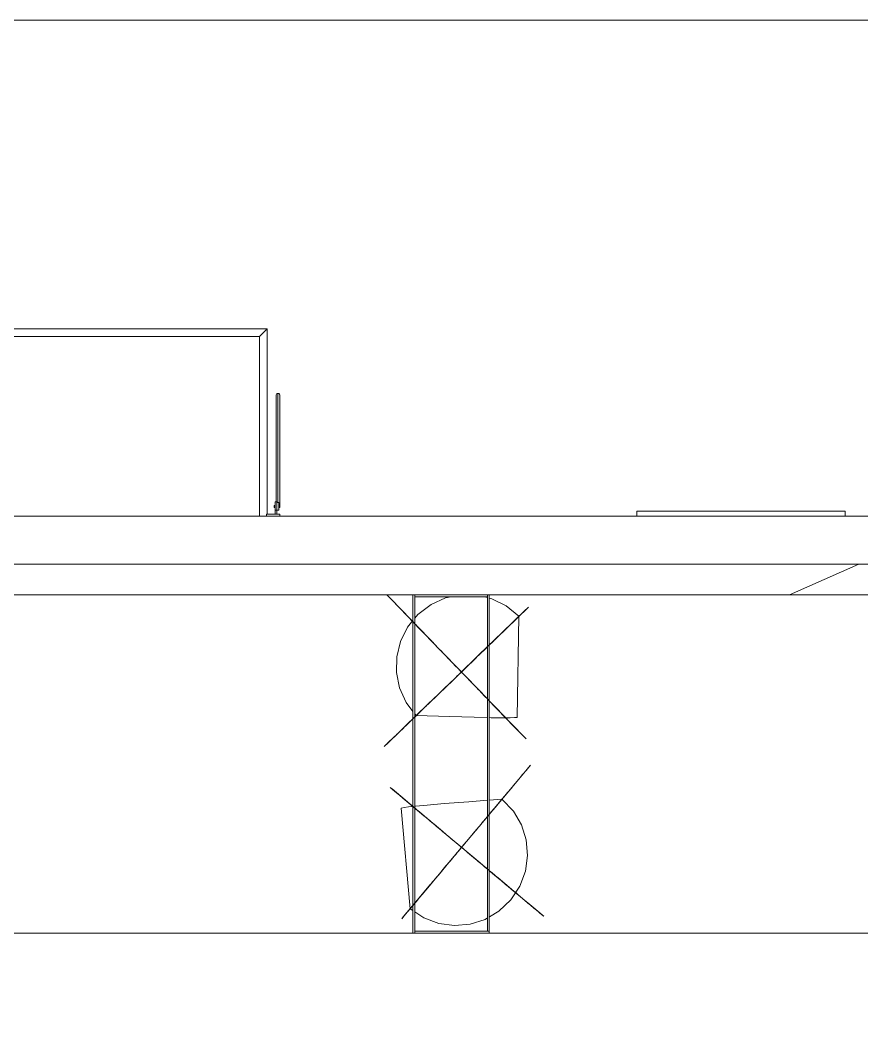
# Model space of a CAD drawing. Header units: inches. Extents: x -578 to 1873, y 397 to 1812.
# Drawn here: x 541.9 to 762.2, y 1546.6 to 1812.5 of the extents above; entities that cross this region are included whole.
import ezdxf

# ---------------------------------------------------------------- set-up
doc = ezdxf.new("R2010")
doc.units = ezdxf.units.IN
doc.header["$MEASUREMENT"] = 0
doc.linetypes.add('IMPORT-Dash 1_16_', pattern=[0.125, 0.0625, -0.0625])
for name, color, linetype, lineweight in [('A-FLOR', 192, 'Continuous', 13), ('A-FLOR-HRAL', 11, 'Continuous', 9), ('A-GENM', 13, 'Continuous', 9), ('A-ROOF', 132, 'Continuous', 13), ('A-WALL', 113, 'Continuous', 13), ('G-ANNO-SYMB', 111, 'IMPORT-Dash 1_16_', 20), ('L-PLNT', 71, 'Continuous', 9), ('Q-SPCQ', 91, 'Continuous', 9)]:
    doc.layers.add(name, color=color, linetype=linetype, lineweight=lineweight)

# ---------------------------------------------------------------- blocks, each defined once
blk = doc.blocks.new('3D Cad File Example_dwg_RPC Shrub - Hydrangea 3_-9_-1394593-_3D_-V44-Level 1')
at = {"layer": 'L-PLNT'}
for p, q in [((2.26, 22.79), (2.26, 24.36)), ((2.26, 24.36), (2.26, 23.77)), ((2.26, 23.77), (2.26, 20.78)), ((2.26, 22.79), (2.26, 20)), ((2.26, 22.17), (2.26, 22.37)), ((2.26, 22.37), (2.26, 21.78)), ((2.26, 21.9), (2.26, 22.17)), ((2.26, 21.9), (2.26, 21.74)), ((2.26, 21.77), (2.26, 21.8)), ((2.26, 21.8), (2.26, 21.62)), ((2.26, 21.78), (2.26, 20.43)), ((2.26, 21.6), (2.26, 21.77)), ((2.26, 21.74), (2.26, 21.39)), ((2.26, 21.62), (2.26, 21.08)), ((2.26, 20.65), (2.26, 21.6)), ((2.26, 21.39), (2.26, 21.17)), ((0, 18.71), (-18.71, 0)), ((0.58, 18.23), (0, 18.71)), ((2.26, 21.17), (2.26, 21.02)), ((2.26, 21.08), (2.26, 18.94)), ((2.26, 21.02), (2.26, 20.75)), ((2.26, 20.78), (2.26, 20.13)), ((2.26, 20.75), (2.26, 20.38)), ((2.26, 20.22), (2.26, 20.65)), ((2.26, 20.38), (2.26, 20.43)), ((2.26, 20.43), (2.26, 19.3)), ((2.26, 20.43), (2.26, 20.26)), ((2.26, 20.02), (2.26, 20.38)), ((2.26, 20.38), (2.26, 19.95)), ((2.26, 20.26), (2.26, 17.88)), ((2.26, 19.75), (2.26, 20.22)), ((2.26, 20.13), (2.26, 19.63)), ((2.26, 20.02), (2.26, 17.76)), ((2.26, 20), (2.26, 19.29)), ((2.26, 19.95), (2.26, 18.49)), ((2.26, 19.25), (2.26, 19.75)), ((2.26, 19.63), (2.26, 19.2)), ((2.26, 19.3), (2.26, 18.99)), ((2.26, 19.29), (2.26, 17.36)), ((2.26, 17.15), (2.26, 19.25)), ((2.26, 19.2), (2.26, 17.37)), ((2.26, 18.99), (2.26, 19.2)), ((2.26, 19.2), (2.26, 19.2)), ((2.26, 19.2), (2.26, 19.05)), ((2.26, 19.05), (2.26, 18.53)), ((2.26, 18.49), (2.26, 18.94)), ((0.58, 18.23), (1.41, 17.48)), ((1.41, 17.48), (2.28, 16.65)), ((2.26, 18.53), (2.26, 18.29)), ((2.26, 18.29), (2.26, 18.15)), ((2.26, 18.15), (2.26, 18.04)), ((2.26, 18.04), (2.26, 17.94)), ((2.26, 17.94), (2.26, 17.83)), ((2.26, 17.76), (2.26, 17.88)), ((2.26, 17.83), (2.26, 17.72)), ((2.26, 17.72), (2.26, 17.6)), ((2.26, 17.6), (2.26, 17.45)), ((2.26, 17.45), (2.26, 17.28)), ((2.26, 17.37), (2.26, 16.96)), ((2.26, 17.36), (2.26, 16.66)), ((2.26, 17.28), (2.26, 17.07)), ((2.26, 17.1), (2.26, 17.22)), ((2.26, 17.22), (2.26, 17.02)), ((2.26, 17), (2.26, 17.15)), ((2.26, 17.1), (2.26, 16.72)), ((2.26, 17.07), (2.26, 16.96)), ((2.26, 17.02), (2.26, 13.16)), ((2.26, 16.77), (2.26, 17)), ((2.26, 16.96), (2.26, 16.62)), ((2.26, 16.96), (2.26, 16.92)), ((2.26, 16.92), (2.26, 16.91)), ((2.26, 16.91), (2.26, 16.91)), ((2.26, 16.91), (2.26, 16.87)), ((2.26, 16.87), (2.26, 16.77)), ((2.26, 16.62), (2.26, 16.77)), ((2.26, 16.77), (2.26, 16.28)), ((2.26, 16.72), (2.26, 14.65)), ((2.26, 16.66), (2.26, 15.87)), ((2.26, 15.99), (2.26, 16.32)), ((2.26, 16.32), (2.26, 14.12)), ((2.26, 16.28), (2.26, 15.82)), ((2.26, 9.85), (2.26, 16.09)), ((2.26, 16.09), (2.26, 15.59)), ((2.26, 14.39), (2.26, 15.99)), ((2.65, 16.3), (2.78, 16.18)), ((2.78, 16.18), (4.93, 14.05)), ((2.26, 15.87), (2.26, 15.82)), ((2.26, 15.82), (2.26, 15.44)), ((2.26, 15.82), (2.26, 15.37)), ((2.26, 15.59), (2.26, 14.44)), ((2.26, 15.44), (2.26, 14.39)), ((2.26, 15.37), (2.26, 14.9)), ((2.26, 14.9), (2.26, 14.4)), ((2.26, 14.65), (2.26, 13.16)), ((2.26, 14.07), (2.26, 14.59)), ((2.26, 14.59), (2.26, 14.32)), ((2.26, 11.73), (2.26, 14.44)), ((2.26, 14.4), (2.26, 13.82)), ((2.26, 14.32), (2.26, 13.63)), ((2.26, 14.12), (2.26, 13.77)), ((2.26, 14.07), (2.26, 13.61)), ((2.26, 13.16), (2.26, 13.82)), ((2.26, 13.77), (2.26, 13.43)), ((2.26, 13.63), (2.26, 12.67)), ((2.26, 13.61), (2.26, 11.73)), ((2.26, 12.14), (2.26, 13.43)), ((4.93, 14.05), (8.12, 10.83)), ((2.26, 13.16), (2.26, 12.74)), ((2.26, 12.74), (2.26, 12.42)), ((2.26, 12.67), (2.26, 9.01)), ((2.26, 12.42), (2.26, 12.13)), ((2.26, 11.82), (2.26, 12.14)), ((2.26, 12.13), (2.26, 11.8)), ((2.26, 11.76), (2.26, 11.88)), ((2.26, 11.88), (2.26, 11.82)), ((2.26, 11.8), (2.26, 11.35)), ((2.26, 10.91), (2.26, 11.76)), ((2.26, 11.35), (2.26, 10.73)), ((2.26, 10.65), (2.26, 10.91)), ((2.26, 9.85), (2.26, 10.73)), ((2.26, 10.5), (2.26, 10.65)), ((8.12, 10.83), (12.63, 6.24)), ((2.26, 10.17), (2.26, 10.5)), ((2.26, 10.17), (2.26, 9.43)), ((2.26, 9.43), (2.26, 6.4)), ((2.26, 9.01), (2.26, 8.52)), ((2.26, 8.52), (2.26, 8)), ((2.26, 8), (2.26, 7.47)), ((2.26, 7.47), (2.26, 6.92)), ((2.26, 6.92), (2.26, 6.36)), ((2.26, 6.4), (2.26, 5.27)), ((2.26, 6.36), (2.26, 5.79)), ((2.26, 5.22), (2.26, 5.79)), ((12.63, 6.24), (16.04, 2.74)), ((2.26, 5.27), (2.26, 4.68)), ((2.26, 5.22), (2.26, -6.29)), ((2.26, 4.68), (2.26, 4.1)), ((2.26, 4.1), (2.26, 3.52)), ((2.26, 3.52), (2.26, 2.95)), ((2.26, 2.95), (2.26, 2.41)), ((-20.53, 0), (-22.11, 0)), ((-22.11, 0), (-21.52, 0)), ((-21.52, 0), (-18.52, 0)), ((-20.53, 0), (-17.74, 0)), ((-19.91, 0), (-20.12, 0)), ((-20.12, 0), (-19.52, 0)), ((-19.64, 0), (-19.91, 0)), ((-19.64, 0), (-19.48, 0)), ((-19.52, 0), (-19.55, 0)), ((-19.55, 0), (-19.36, 0)), ((-19.52, 0), (-18.18, 0)), ((-19.34, 0), (-19.52, 0)), ((-19.48, 0), (-19.13, 0)), ((-19.36, 0), (-18.82, 0)), ((-18.39, 0), (-19.34, 0)), ((-19.13, 0), (-18.91, 0)), ((-18.91, 0), (-18.76, 0)), ((-18.82, 0), (-16.68, 0)), ((-18.76, 0), (-18.49, 0)), ((-18.71, 0), (-18.61, -0.88)), ((-18.52, 0), (-17.87, 0)), ((-18.49, 0), (-18.13, 0)), ((-17.97, 0), (-18.39, 0)), ((-18.18, 0), (-18, 0)), ((-18.13, 0), (-17.69, 0)), ((-17.5, 0), (-17.97, 0)), ((-17.87, 0), (-17.37, 0)), ((-17.74, 0), (-17.03, 0)), ((-17.69, 0), (-16.23, 0)), ((-17, 0), (-17.5, 0)), ((-17.37, 0), (-16.95, 0)), ((-17.03, 0), (-15.11, 0)), ((-14.89, 0), (-17, 0)), ((-16.95, 0), (-15.11, 0)), ((-16.23, 0), (-16.68, 0)), ((-15.11, 0), (-14.71, 0)), ((-15.11, 0), (-14.41, 0)), ((-14.74, 0), (-14.89, 0)), ((-14.51, 0), (-14.74, 0)), ((-14.71, 0), (-14.36, 0)), ((-14.36, 0), (-14.51, 0)), ((-14.41, 0), (-13.61, 0)), ((-13.73, 0), (-14.06, 0)), ((-14.06, 0), (-11.86, 0)), ((-12.13, 0), (-13.73, 0)), ((-13.61, 0), (-13.56, 0)), ((-13.56, 0), (-13.18, 0)), ((-13.18, 0), (-12.13, 0)), ((-11.86, 0), (-11.51, 0)), ((-11.51, 0), (-11.18, 0)), ((-9.89, 0), (-11.18, 0)), ((-9.56, 0), (-9.89, 0)), ((-9.51, 0), (-9.63, 0)), ((-9.63, 0), (-9.56, 0)), ((-8.65, 0), (-9.51, 0)), ((-8.39, 0), (-8.65, 0)), ((-8.24, 0), (-8.39, 0)), ((-7.91, 0), (-8.24, 0)), ((-7.91, 0), (-7.18, 0)), ((-7.18, 0), (-4.14, 0)), ((-4.14, 0), (-3.02, 0)), ((-3.02, 0), (-2.43, 0)), ((-2.43, 0), (-1.84, 0)), ((-1.84, 0), (-1.26, 0)), ((-1.26, 0), (-0.7, 0)), ((-0.7, 0), (-0.15, 0)), ((-0.15, 0), (0.37, 0)), ((0.86, 0), (0.37, 0)), ((1.62, 0), (0.85, 0)), ((0.85, 0), (0.86, 0)), ((1.65, 0), (1.61, 0)), ((1.61, 0), (1.62, 0)), ((1.65, 0), (1.72, 0)), ((2.28, 0), (1.72, 0)), ((2.26, 2.41), (2.26, 1.89)), ((2.26, 1.4), (2.26, 1.89)), ((2.26, 0.64), (2.26, 1.41)), ((2.26, 1.41), (2.26, 1.4)), ((2.26, 0.6), (2.26, 0.65)), ((2.26, 0.65), (2.26, 0.64)), ((2.26, 0.6), (2.26, 0.53)), ((2.26, -0.02), (2.26, 0.53)), ((2.63, 0), (2.28, 0)), ((3.08, 0), (2.63, 0)), ((3.06, 0), (3.08, 0)), ((3.06, 0), (3.12, 0)), ((3.12, 0), (3.87, 0)), ((3.87, 0), (4.31, 0)), ((7, 0), (4.31, 0)), ((7.05, 0), (7, 0)), ((7.1, 0), (7.05, 0)), ((7.17, 0), (7.1, 0)), ((7.14, 0), (7.1, 0)), ((7.1, 0), (7.44, 0)), ((7.17, 0), (7.14, 0)), ((7.44, 0), (7.65, 0)), ((7.65, 0), (7.96, 0)), ((7.96, 0), (8.36, 0)), ((9.23, 0), (8.36, 0)), ((9.65, 0), (9.23, 0)), ((9.99, 0), (9.65, 0)), ((13.47, 0), (9.99, 0)), ((13.41, 0), (12.96, 0)), ((12.96, 0), (13.01, 0)), ((13.24, 0), (13.01, 0)), ((13.34, 0), (13.24, 0)), ((13.56, 0), (13.34, 0)), ((15.87, 0), (13.38, 0)), ((13.38, 0), (13.41, 0)), ((13.47, 0), (13.69, 0)), ((14.8, 0), (13.56, 0)), ((17.37, 0), (13.69, 0)), ((15, 0), (14.8, 0)), ((15.52, 0), (15, 0)), ((15.27, 0), (15.87, 0)), ((15.52, 0), (17.68, 0)), ((16.17, 0), (15.87, 0)), ((16.7, 0), (15.87, 0)), ((16.6, 0), (16.17, 0)), ((16.48, 0), (16.18, 0)), ((16.35, 0), (16.18, 0)), ((16.89, 0), (16.35, 0)), ((16.39, 2.38), (18.71, 0)), ((16.69, 0), (16.48, 0)), ((17.18, 0), (16.6, 0)), ((17.07, 0), (16.69, 0)), ((17.47, 0), (16.7, 0)), ((18.61, 0), (16.89, 0)), ((17.11, 0), (17.06, 0)), ((17.06, 0), (17.15, 0)), ((19.17, 0), (17.07, 0)), ((17.32, 0), (17.11, 0)), ((17.15, 0), (17.37, 0)), ((17.4, 0), (17.18, 0)), ((17.72, 0), (17.32, 0)), ((17.68, 0), (17.4, 0)), ((19.77, 0), (17.47, 0)), ((20.38, 0), (17.68, 0)), ((18.94, 0), (17.68, 0)), ((18.33, 0), (17.72, 0)), ((18.71, 0), (18.22, -4.29)), ((18.33, 0), (19.18, 0)), ((20.45, 0), (18.61, 0)), ((19.21, 0), (18.94, 0)), ((19.56, 0), (19.17, 0)), ((19.18, 0), (19.47, 0)), ((23.06, 0), (19.21, 0)), ((19.47, 0), (19.64, 0)), ((19.99, 0), (19.56, 0)), ((19.64, 0), (19.85, 0)), ((19.85, 0), (19.77, 0)), ((25.51, 0), (19.99, 0)), ((20.42, 0), (20.38, 0)), ((20.42, 0), (21.1, 0)), ((20.45, 0), (20.99, 0)), ((20.99, 0), (21.17, 0)), ((21.17, 0), (21.1, 0)), ((23.24, 0), (23.06, 0)), ((24.87, 0), (23.24, 0)), ((28.96, 0), (24.87, 0)), ((25.72, 0), (25.51, 0)), ((26.16, 0), (25.72, 0)), ((26.58, 0), (26.16, 0)), ((26.98, 0), (26.58, 0)), ((27.36, 0), (26.98, 0)), ((28.5, 0), (27.36, 0)), ((29.13, 0), (28.5, 0)), ((29.76, 0), (28.96, 0)), ((29.43, 0), (29.13, 0)), ((29.7, 0), (29.4, 0)), ((29.4, 0), (29.61, 0)), ((29.85, 0), (29.43, 0)), ((30.1, 0), (29.61, 0)), ((29.7, 0), (29.85, 0)), ((29.76, 0), (30.31, 0)), ((30.31, 0), (30.1, 0)), ((-18.54, -1.48), (-18.22, -4.29)), ((-18.12, 0), (-18.17, 0)), ((-18.17, 0), (-17.04, 0)), ((-17.77, 0), (-18.12, 0)), ((-18, 0), (-15.62, 0)), ((-17.77, 0), (-15.5, 0)), ((-17.04, 0), (-16.73, 0)), ((-16.73, 0), (-16.94, 0)), ((-16.94, 0), (-16.94, 0)), ((-16.94, 0), (-16.79, 0)), ((-16.79, 0), (-16.28, 0)), ((-16.28, 0), (-16.04, 0)), ((-16.04, 0), (-15.89, 0)), ((-15.89, 0), (-15.78, 0)), ((-15.78, 0), (-15.68, 0)), ((-15.68, 0), (-15.58, 0)), ((-15.5, 0), (-15.62, 0)), ((-15.58, 0), (-15.47, 0)), ((-15.47, 0), (-15.34, 0)), ((-15.34, 0), (-15.2, 0)), ((-15.2, 0), (-15.02, 0)), ((-15.02, 0), (-14.81, 0)), ((-14.85, 0), (-14.96, 0)), ((-14.96, 0), (-14.76, 0)), ((-14.85, 0), (-14.46, 0)), ((-14.81, 0), (-14.71, 0)), ((-14.76, 0), (-10.9, 0)), ((-14.71, 0), (-14.66, 0)), ((-14.66, 0), (-14.66, 0)), ((-14.66, 0), (-14.65, 0)), ((-14.65, 0), (-14.61, 0)), ((-14.61, 0), (-14.51, 0)), ((-14.51, 0), (-14.03, 0)), ((-14.46, 0), (-12.39, 0)), ((-14.03, 0), (-13.57, 0)), ((-7.6, 0), (-13.84, 0)), ((-13.84, 0), (-13.33, 0)), ((-13.57, 0), (-13.12, 0)), ((-13.33, 0), (-12.19, 0)), ((-13.12, 0), (-12.65, 0)), ((-12.65, 0), (-12.14, 0)), ((-12.39, 0), (-10.9, 0)), ((-11.81, 0), (-12.33, 0)), ((-12.33, 0), (-12.06, 0)), ((-9.48, 0), (-12.19, 0)), ((-12.14, 0), (-11.57, 0)), ((-12.06, 0), (-11.37, 0)), ((-11.81, 0), (-11.35, 0)), ((-10.9, 0), (-11.57, 0)), ((-11.37, 0), (-10.41, 0)), ((-11.35, 0), (-9.48, 0)), ((-10.9, 0), (-10.48, 0)), ((-10.48, 0), (-10.16, 0)), ((-10.41, 0), (-6.75, 0)), ((-10.16, 0), (-9.87, 0)), ((-9.87, 0), (-9.54, 0)), ((-9.54, 0), (-9.1, 0)), ((-9.1, 0), (-8.47, 0)), ((-7.6, 0), (-8.47, 0)), ((-6.75, 0), (-6.26, 0)), ((-6.26, 0), (-5.75, 0)), ((-5.75, 0), (-5.21, 0)), ((-5.21, 0), (-4.66, 0)), ((-4.66, 0), (-4.1, 0)), ((-4.1, 0), (-3.53, 0)), ((-2.96, 0), (-3.53, 0)), ((-2.96, 0), (8.55, 0)), ((2.26, -0.37), (2.26, -0.02)), ((2.26, -0.83), (2.26, -0.37)), ((2.26, -0.8), (2.26, -0.83)), ((2.26, -0.8), (2.26, -0.86)), ((2.26, -0.86), (2.26, -1.62)), ((2.26, -1.62), (2.26, -2.05)), ((2.26, -4.74), (2.26, -2.05)), ((6.94, 0), (6.75, 0)), ((6.75, 0), (6.75, 0)), ((6.75, 0), (7.06, 0)), ((8.36, 0), (6.94, 0)), ((7.06, 0), (7.3, 0)), ((7.3, 0), (7.5, 0)), ((7.5, 0), (7.7, 0)), ((7.7, 0), (7.94, 0)), ((7.94, 0), (8.27, 0)), ((8.27, 0), (8.7, 0)), ((8.55, 0), (8.36, 0)), ((8.7, 0), (9.06, 0)), ((9.36, 0), (9.06, 0)), ((10.18, 0), (9.36, 0)), ((10.48, 0), (10.18, 0)), ((10.84, 0), (10.48, 0)), ((12.5, 0), (10.84, 0)), ((11.78, 0), (11.32, 0)), ((11.32, 0), (11.7, 0)), ((11.7, 0), (12.17, 0)), ((12.08, 0), (11.78, 0)), ((12.77, 0), (12.08, 0)), ((12.71, 0), (12.17, 0)), ((12.94, 0), (12.5, 0)), ((12.71, 0), (15.27, 0)), ((13.16, 0), (12.77, 0)), ((13.36, 0), (12.94, 0)), ((13.75, 0), (13.16, 0)), ((13.36, 0), (13.75, 0)), ((-18.22, -4.29), (-16.81, -8.23)), ((2.26, -4.68), (2.26, -4.49)), ((2.26, -4.49), (2.26, -4.49)), ((2.26, -4.49), (2.26, -4.81)), ((2.26, -6.11), (2.26, -4.68)), ((2.26, -4.8), (2.26, -4.74)), ((2.26, -4.84), (2.26, -4.8)), ((2.26, -4.81), (2.26, -5.04)), ((2.26, -4.91), (2.26, -4.84)), ((2.26, -4.89), (2.26, -4.84)), ((2.26, -4.84), (2.26, -5.19)), ((2.26, -4.91), (2.26, -4.89)), ((2.26, -5.04), (2.26, -5.24)), ((2.26, -5.19), (2.26, -5.39)), ((2.26, -5.24), (2.26, -5.45)), ((18.22, -4.29), (16.81, -8.23)), ((2.26, -5.39), (2.26, -5.71)), ((2.26, -5.45), (2.26, -5.69)), ((2.26, -5.69), (2.26, -6.01)), ((2.26, -5.71), (2.26, -6.1)), ((2.26, -6.01), (2.26, -6.45)), ((2.26, -6.98), (2.26, -6.1)), ((2.26, -6.29), (2.26, -6.11)), ((2.26, -6.45), (2.26, -6.8)), ((2.26, -7.11), (2.26, -6.8)), ((2.26, -7.39), (2.26, -6.98)), ((2.26, -7.92), (2.26, -7.11)), ((2.26, -7.73), (2.26, -7.39)), ((2.26, -11.21), (2.26, -7.73)), ((2.26, -8.23), (2.26, -7.92)), ((-16.81, -8.23), (-14.6, -11.7)), ((2.26, -8.58), (2.26, -8.23)), ((2.26, -10.24), (2.26, -8.58)), ((2.26, -9.52), (2.26, -9.06)), ((2.26, -9.06), (2.26, -9.45)), ((2.26, -9.45), (2.26, -9.91)), ((2.26, -9.83), (2.26, -9.52)), ((2.26, -10.51), (2.26, -9.83)), ((2.26, -10.45), (2.26, -9.91)), ((2.26, -10.68), (2.26, -10.24)), ((2.26, -10.45), (2.26, -13.01)), ((2.26, -10.9), (2.26, -10.51)), ((14.6, -11.7), (16.81, -8.23)), ((-14.6, -11.7), (-11.7, -14.6)), ((2.26, -11.1), (2.26, -10.68)), ((2.26, -11.16), (2.26, -10.71)), ((2.26, -10.71), (2.26, -10.75)), ((2.26, -10.98), (2.26, -10.75)), ((2.26, -11.49), (2.26, -10.9)), ((2.26, -11.08), (2.26, -10.98)), ((2.26, -11.3), (2.26, -11.08)), ((2.26, -11.1), (2.26, -11.49)), ((2.26, -13.61), (2.26, -11.12)), ((2.26, -11.12), (2.26, -11.16)), ((2.26, -11.21), (2.26, -11.43)), ((2.26, -12.54), (2.26, -11.3)), ((2.26, -15.12), (2.26, -11.43)), ((2.26, -12.75), (2.26, -12.54)), ((2.26, -13.26), (2.26, -12.75)), ((2.26, -13.01), (2.26, -13.61)), ((2.26, -13.26), (2.26, -15.42)), ((11.7, -14.6), (14.6, -11.7)), ((-11.7, -14.6), (-8.23, -16.81)), ((2.26, -13.92), (2.26, -13.61)), ((2.26, -14.45), (2.26, -13.61)), ((2.26, -14.34), (2.26, -13.92)), ((2.26, -14.23), (2.26, -13.92)), ((2.26, -14.1), (2.26, -13.92)), ((2.26, -14.63), (2.26, -14.1)), ((2.26, -14.44), (2.26, -14.23)), ((2.26, -14.93), (2.26, -14.34)), ((2.26, -14.81), (2.26, -14.44)), ((2.26, -15.21), (2.26, -14.45)), ((2.26, -16.35), (2.26, -14.63)), ((2.26, -14.85), (2.26, -14.8)), ((2.26, -14.8), (2.26, -14.9)), ((2.26, -16.91), (2.26, -14.81)), ((2.26, -15.06), (2.26, -14.85)), ((2.26, -14.9), (2.26, -15.12)), ((2.26, -15.15), (2.26, -14.93)), ((2.26, -15.47), (2.26, -15.06)), ((2.26, -15.42), (2.26, -15.15)), ((2.26, -17.51), (2.26, -15.21)), ((2.26, -18.12), (2.26, -15.42)), ((2.26, -16.69), (2.26, -15.42)), ((2.26, -16.08), (2.26, -15.47)), ((8.23, -16.81), (11.7, -14.6)), ((-8.23, -16.81), (-7.54, -17.05)), ((-7, -17.25), (-4.29, -18.22)), ((-4.29, -18.22), (0, -18.71)), ((0, -18.71), (4.29, -18.22)), ((2.26, -16.08), (2.26, -16.92)), ((2.26, -18.2), (2.26, -16.35)), ((2.26, -16.96), (2.26, -16.69)), ((2.26, -17.3), (2.26, -16.91)), ((2.26, -16.92), (2.26, -17.22)), ((2.26, -20.8), (2.26, -16.96)), ((2.26, -17.22), (2.26, -17.38)), ((2.26, -17.73), (2.26, -17.3)), ((2.26, -17.38), (2.26, -17.6)), ((2.26, -17.6), (2.26, -17.51)), ((2.26, -23.25), (2.26, -17.73)), ((2.26, -18.16), (2.26, -18.12)), ((2.26, -18.16), (2.26, -18.84)), ((2.26, -18.2), (2.26, -18.73)), ((4.29, -18.22), (8.23, -16.81)), ((2.26, -18.73), (2.26, -18.91)), ((2.26, -18.91), (2.26, -18.84)), ((2.26, -20.98), (2.26, -20.8)), ((2.26, -22.61), (2.26, -20.98)), ((2.26, -26.71), (2.26, -22.61)), ((2.26, -23.46), (2.26, -23.25)), ((2.26, -23.91), (2.26, -23.46)), ((2.26, -24.32), (2.26, -23.91)), ((2.26, -24.72), (2.26, -24.32)), ((2.26, -25.11), (2.26, -24.72)), ((2.26, -26.24), (2.26, -25.11)), ((2.26, -26.87), (2.26, -26.24)), ((2.26, -27.5), (2.26, -26.71)), ((2.26, -27.18), (2.26, -26.87)), ((2.26, -27.45), (2.26, -27.15)), ((2.26, -27.15), (2.26, -27.36)), ((2.26, -27.6), (2.26, -27.18)), ((2.26, -27.84), (2.26, -27.36)), ((2.26, -27.45), (2.26, -27.6)), ((2.26, -27.5), (2.26, -28.05)), ((2.26, -28.05), (2.26, -27.84))]:
    blk.add_line(p, q, dxfattribs=at)
blk = doc.blocks.new('3D Cad File Example_dwg_RPC Shrub - Hydrangea 3_-9_-1394593-_3D_-V45-Level 1')
at = {"layer": 'L-PLNT'}
for p, q in [((2.26, 22.79), (2.26, 24.36)), ((2.26, 24.36), (2.26, 23.77)), ((2.26, 23.77), (2.26, 20.78)), ((2.26, 22.79), (2.26, 20)), ((2.26, 22.17), (2.26, 22.37)), ((2.26, 22.37), (2.26, 21.78)), ((2.26, 21.9), (2.26, 22.17)), ((2.26, 21.9), (2.26, 21.74)), ((2.26, 21.77), (2.26, 21.8)), ((2.26, 21.8), (2.26, 21.62)), ((2.26, 21.78), (2.26, 20.43)), ((2.26, 21.6), (2.26, 21.77)), ((2.26, 21.74), (2.26, 21.39)), ((2.26, 21.62), (2.26, 21.08)), ((2.26, 20.65), (2.26, 21.6)), ((2.26, 21.39), (2.26, 21.17)), ((0, 18.71), (-18.71, 0)), ((0.58, 18.23), (0, 18.71)), ((2.26, 21.17), (2.26, 21.02)), ((2.26, 21.08), (2.26, 18.94)), ((2.26, 21.02), (2.26, 20.75)), ((2.26, 20.78), (2.26, 20.13)), ((2.26, 20.75), (2.26, 20.38)), ((2.26, 20.22), (2.26, 20.65)), ((2.26, 20.38), (2.26, 20.43)), ((2.26, 20.43), (2.26, 19.3)), ((2.26, 20.43), (2.26, 20.26)), ((2.26, 20.02), (2.26, 20.38)), ((2.26, 20.38), (2.26, 19.95)), ((2.26, 20.26), (2.26, 17.88)), ((2.26, 19.75), (2.26, 20.22)), ((2.26, 20.13), (2.26, 19.63)), ((2.26, 20.02), (2.26, 17.76)), ((2.26, 20), (2.26, 19.29)), ((2.26, 19.95), (2.26, 18.49)), ((2.26, 19.25), (2.26, 19.75)), ((2.26, 19.63), (2.26, 19.2)), ((2.26, 19.3), (2.26, 18.99)), ((2.26, 19.29), (2.26, 17.36)), ((2.26, 17.15), (2.26, 19.25)), ((2.26, 19.2), (2.26, 17.37)), ((2.26, 18.99), (2.26, 19.2)), ((2.26, 19.2), (2.26, 19.2)), ((2.26, 19.2), (2.26, 19.05)), ((2.26, 19.05), (2.26, 18.53)), ((2.26, 18.49), (2.26, 18.94)), ((0.58, 18.23), (1.41, 17.48)), ((1.41, 17.48), (2.78, 16.18)), ((2.26, 18.53), (2.26, 18.29)), ((2.26, 18.29), (2.26, 18.15)), ((2.26, 18.15), (2.26, 18.04)), ((2.26, 18.04), (2.26, 17.94)), ((2.26, 17.94), (2.26, 17.83)), ((2.26, 17.76), (2.26, 17.88)), ((2.26, 17.83), (2.26, 17.72)), ((2.26, 17.72), (2.26, 17.6)), ((2.26, 17.6), (2.26, 17.45)), ((2.26, 17.45), (2.26, 17.28)), ((2.26, 17.37), (2.26, 16.96)), ((2.26, 17.36), (2.26, 16.66)), ((2.26, 17.28), (2.26, 17.07)), ((2.26, 17.1), (2.26, 17.22)), ((2.26, 17.22), (2.26, 17.02)), ((2.26, 17), (2.26, 17.15)), ((2.26, 17.1), (2.26, 16.72)), ((2.26, 17.07), (2.26, 16.96)), ((2.26, 17.02), (2.26, 13.16)), ((2.26, 16.77), (2.26, 17)), ((2.26, 16.96), (2.26, 16.62)), ((2.26, 16.96), (2.26, 16.92)), ((2.26, 16.92), (2.26, 16.91)), ((2.26, 16.91), (2.26, 16.91)), ((2.26, 16.91), (2.26, 16.87)), ((2.26, 16.87), (2.26, 16.77)), ((2.26, 16.62), (2.26, 16.77)), ((2.26, 16.77), (2.26, 16.28)), ((2.26, 16.72), (2.26, 14.65)), ((2.26, 16.66), (2.26, 15.87)), ((2.26, 15.99), (2.26, 16.32)), ((2.26, 16.32), (2.26, 14.12)), ((2.26, 16.28), (2.26, 15.82)), ((2.26, 9.85), (2.26, 16.09)), ((2.26, 16.09), (2.26, 15.59)), ((2.26, 14.39), (2.26, 15.99)), ((2.78, 16.18), (4.93, 14.05)), ((2.26, 15.87), (2.26, 15.82)), ((2.26, 15.82), (2.26, 15.44)), ((2.26, 15.82), (2.26, 15.37)), ((2.26, 15.59), (2.26, 14.44)), ((2.26, 15.44), (2.26, 14.39)), ((2.26, 15.37), (2.26, 14.9)), ((2.26, 14.9), (2.26, 14.4)), ((2.26, 14.65), (2.26, 13.16)), ((2.26, 14.07), (2.26, 14.59)), ((2.26, 14.59), (2.26, 14.32)), ((2.26, 11.73), (2.26, 14.44)), ((2.26, 14.4), (2.26, 13.82)), ((2.26, 14.32), (2.26, 13.63)), ((2.26, 14.12), (2.26, 13.77)), ((2.26, 14.07), (2.26, 13.61)), ((2.26, 13.16), (2.26, 13.82)), ((2.26, 13.77), (2.26, 13.43)), ((2.26, 13.63), (2.26, 12.67)), ((2.26, 13.61), (2.26, 11.73)), ((2.26, 12.14), (2.26, 13.43)), ((4.93, 14.05), (5.3, 13.68)), ((5.65, 13.32), (8.12, 10.83)), ((2.26, 13.16), (2.26, 12.74)), ((2.26, 12.74), (2.26, 12.42)), ((2.26, 12.67), (2.26, 10.53)), ((2.26, 12.42), (2.26, 12.13)), ((2.26, 11.82), (2.26, 12.14)), ((2.26, 12.13), (2.26, 11.8)), ((2.26, 11.76), (2.26, 11.88)), ((2.26, 11.88), (2.26, 11.82)), ((2.26, 11.8), (2.26, 11.35)), ((2.26, 10.91), (2.26, 11.76)), ((2.26, 11.35), (2.26, 10.73)), ((2.26, 10.65), (2.26, 10.91)), ((2.26, 9.85), (2.26, 10.73)), ((2.26, 10.5), (2.26, 10.65)), ((8.12, 10.83), (12.63, 6.24)), ((2.26, 10.17), (2.26, 10.5)), ((2.26, 10.17), (2.26, 9.43)), ((2.26, 9.81), (2.26, 9.01)), ((2.26, 9.43), (2.26, 6.4)), ((2.26, 9.01), (2.26, 8.52)), ((2.26, 8.52), (2.26, 8)), ((2.26, 8), (2.26, 7.47)), ((2.26, 7.47), (2.26, 6.92)), ((2.26, 6.92), (2.26, 6.36)), ((2.26, 6.4), (2.26, 5.27)), ((2.26, 6.36), (2.26, 5.79)), ((2.26, 5.22), (2.26, 5.79)), ((12.63, 6.24), (18.71, 0)), ((2.26, 5.27), (2.26, 4.68)), ((2.26, 5.22), (2.26, -6.29)), ((2.26, 4.68), (2.26, 4.1)), ((2.26, 4.1), (2.26, 3.52)), ((2.26, 3.52), (2.26, 2.95)), ((2.26, 2.95), (2.26, 2.41)), ((-20.53, 0), (-22.11, 0)), ((-22.11, 0), (-21.52, 0)), ((-21.52, 0), (-18.52, 0)), ((-20.53, 0), (-17.74, 0)), ((-19.91, 0), (-20.12, 0)), ((-20.12, 0), (-19.52, 0)), ((-19.64, 0), (-19.91, 0)), ((-19.64, 0), (-19.48, 0)), ((-19.52, 0), (-19.55, 0)), ((-19.55, 0), (-19.36, 0)), ((-19.52, 0), (-18.18, 0)), ((-19.34, 0), (-19.52, 0)), ((-19.48, 0), (-19.13, 0)), ((-19.36, 0), (-18.82, 0)), ((-18.39, 0), (-19.34, 0)), ((-19.13, 0), (-18.91, 0)), ((-18.91, 0), (-18.76, 0)), ((-18.82, 0), (-16.68, 0)), ((-18.76, 0), (-18.49, 0)), ((-18.52, 0), (-17.87, 0)), ((-18.49, 0), (-18.13, 0)), ((-17.97, 0), (-18.39, 0)), ((-18.18, 0), (-18, 0)), ((-18.13, 0), (-17.69, 0)), ((-17.5, 0), (-17.97, 0)), ((-17.87, 0), (-17.37, 0)), ((-17.74, 0), (-17.03, 0)), ((-17.69, 0), (-16.23, 0)), ((-17, 0), (-17.5, 0)), ((-17.37, 0), (-16.95, 0)), ((-17.03, 0), (-15.11, 0)), ((-14.89, 0), (-17, 0)), ((-16.95, 0), (-15.11, 0)), ((-16.23, 0), (-16.68, 0)), ((-15.11, 0), (-14.71, 0)), ((-15.11, 0), (-14.41, 0)), ((-14.74, 0), (-14.89, 0)), ((-14.51, 0), (-14.74, 0)), ((-14.71, 0), (-14.36, 0)), ((-14.36, 0), (-14.51, 0)), ((-14.41, 0), (-13.61, 0)), ((-13.73, 0), (-14.06, 0)), ((-14.06, 0), (-11.86, 0)), ((-12.13, 0), (-13.73, 0)), ((-13.61, 0), (-13.56, 0)), ((-13.56, 0), (-13.18, 0)), ((-13.18, 0), (-12.13, 0)), ((-11.86, 0), (-11.51, 0)), ((-11.51, 0), (-11.18, 0)), ((-9.89, 0), (-11.18, 0)), ((-9.56, 0), (-9.89, 0)), ((-9.51, 0), (-9.63, 0)), ((-9.63, 0), (-9.56, 0)), ((-8.65, 0), (-9.51, 0)), ((-8.39, 0), (-8.65, 0)), ((-8.24, 0), (-8.39, 0)), ((-7.91, 0), (-8.24, 0)), ((-7.91, 0), (-7.18, 0)), ((-7.18, 0), (-4.14, 0)), ((-4.14, 0), (-3.02, 0)), ((-3.02, 0), (-2.43, 0)), ((-2.43, 0), (-1.84, 0)), ((-1.84, 0), (-1.26, 0)), ((-1.26, 0), (-0.7, 0)), ((-0.7, 0), (-0.15, 0)), ((-0.15, 0), (0.37, 0)), ((0.86, 0), (0.37, 0)), ((1.62, 0), (0.85, 0)), ((0.85, 0), (0.86, 0)), ((1.65, 0), (1.61, 0)), ((1.61, 0), (1.62, 0)), ((1.65, 0), (1.72, 0)), ((2.28, 0), (1.72, 0)), ((2.26, 2.41), (2.26, 1.89)), ((2.26, 1.4), (2.26, 1.89)), ((2.26, 0.64), (2.26, 1.41)), ((2.26, 1.41), (2.26, 1.4)), ((2.26, 0.6), (2.26, 0.65)), ((2.26, 0.65), (2.26, 0.64)), ((2.26, 0.6), (2.26, 0.53)), ((2.26, -0.02), (2.26, 0.53)), ((2.63, 0), (2.28, 0)), ((3.08, 0), (2.63, 0)), ((3.06, 0), (3.08, 0)), ((3.06, 0), (3.12, 0)), ((3.12, 0), (3.87, 0)), ((3.87, 0), (4.31, 0)), ((7, 0), (4.31, 0)), ((7.05, 0), (7, 0)), ((7.1, 0), (7.05, 0)), ((7.17, 0), (7.1, 0)), ((7.14, 0), (7.1, 0)), ((7.1, 0), (7.44, 0)), ((7.17, 0), (7.14, 0)), ((7.44, 0), (7.65, 0)), ((7.65, 0), (7.96, 0)), ((7.96, 0), (8.36, 0)), ((9.23, 0), (8.36, 0)), ((9.65, 0), (9.23, 0)), ((9.99, 0), (9.65, 0)), ((13.47, 0), (9.99, 0)), ((13.41, 0), (12.96, 0)), ((12.96, 0), (13.01, 0)), ((13.24, 0), (13.01, 0)), ((13.34, 0), (13.24, 0)), ((13.56, 0), (13.34, 0)), ((15.87, 0), (13.38, 0)), ((13.38, 0), (13.41, 0)), ((13.47, 0), (13.69, 0)), ((14.8, 0), (13.56, 0)), ((17.37, 0), (13.69, 0)), ((15, 0), (14.8, 0)), ((15.52, 0), (15, 0)), ((15.27, 0), (15.87, 0)), ((15.52, 0), (17.68, 0)), ((16.17, 0), (15.87, 0)), ((16.7, 0), (15.87, 0)), ((16.6, 0), (16.17, 0)), ((16.48, 0), (16.18, 0)), ((16.35, 0), (16.18, 0)), ((16.89, 0), (16.35, 0)), ((16.69, 0), (16.48, 0)), ((17.18, 0), (16.6, 0)), ((17.07, 0), (16.69, 0)), ((17.47, 0), (16.7, 0)), ((18.61, 0), (16.89, 0)), ((17.11, 0), (17.06, 0)), ((17.06, 0), (17.15, 0)), ((19.17, 0), (17.07, 0)), ((17.32, 0), (17.11, 0)), ((17.15, 0), (17.37, 0)), ((17.4, 0), (17.18, 0)), ((17.72, 0), (17.32, 0)), ((17.68, 0), (17.4, 0)), ((19.77, 0), (17.47, 0)), ((20.38, 0), (17.68, 0)), ((18.94, 0), (17.68, 0)), ((18.33, 0), (17.72, 0)), ((18.33, 0), (19.18, 0)), ((20.45, 0), (18.61, 0)), ((18.71, 0), (18.65, -0.57)), ((19.21, 0), (18.94, 0)), ((19.56, 0), (19.17, 0)), ((19.18, 0), (19.47, 0)), ((23.06, 0), (19.21, 0)), ((19.47, 0), (19.64, 0)), ((19.99, 0), (19.56, 0)), ((19.64, 0), (19.85, 0)), ((19.85, 0), (19.77, 0)), ((25.51, 0), (19.99, 0)), ((20.42, 0), (20.38, 0)), ((20.42, 0), (21.1, 0)), ((20.45, 0), (20.99, 0)), ((20.99, 0), (21.17, 0)), ((21.17, 0), (21.1, 0)), ((23.24, 0), (23.06, 0)), ((24.87, 0), (23.24, 0)), ((28.96, 0), (24.87, 0)), ((25.72, 0), (25.51, 0)), ((26.16, 0), (25.72, 0)), ((26.58, 0), (26.16, 0)), ((26.98, 0), (26.58, 0)), ((27.36, 0), (26.98, 0)), ((28.5, 0), (27.36, 0)), ((29.13, 0), (28.5, 0)), ((29.76, 0), (28.96, 0)), ((29.43, 0), (29.13, 0)), ((29.7, 0), (29.4, 0)), ((29.4, 0), (29.61, 0)), ((29.85, 0), (29.43, 0)), ((30.1, 0), (29.61, 0)), ((29.7, 0), (29.85, 0)), ((29.76, 0), (30.31, 0)), ((30.31, 0), (30.1, 0)), ((-18.71, 0), (-18.22, -4.29)), ((-18.12, 0), (-18.17, 0)), ((-18.17, 0), (-17.04, 0)), ((-17.77, 0), (-18.12, 0)), ((-18, 0), (-15.62, 0)), ((-17.77, 0), (-15.5, 0)), ((-17.04, 0), (-16.73, 0)), ((-16.73, 0), (-16.94, 0)), ((-16.94, 0), (-16.94, 0)), ((-16.94, 0), (-16.79, 0)), ((-16.79, 0), (-16.28, 0)), ((-16.28, 0), (-16.04, 0)), ((-16.04, 0), (-15.89, 0)), ((-15.89, 0), (-15.78, 0)), ((-15.78, 0), (-15.68, 0)), ((-15.68, 0), (-15.58, 0)), ((-15.5, 0), (-15.62, 0)), ((-15.58, 0), (-15.47, 0)), ((-15.47, 0), (-15.34, 0)), ((-15.34, 0), (-15.2, 0)), ((-15.2, 0), (-15.02, 0)), ((-15.02, 0), (-14.81, 0)), ((-14.85, 0), (-14.96, 0)), ((-14.96, 0), (-14.76, 0)), ((-14.85, 0), (-14.46, 0)), ((-14.81, 0), (-14.71, 0)), ((-14.76, 0), (-10.9, 0)), ((-14.71, 0), (-14.66, 0)), ((-14.66, 0), (-14.66, 0)), ((-14.66, 0), (-14.65, 0)), ((-14.65, 0), (-14.61, 0)), ((-14.61, 0), (-14.51, 0)), ((-14.51, 0), (-14.03, 0)), ((-14.46, 0), (-12.39, 0)), ((-14.03, 0), (-13.57, 0)), ((-7.6, 0), (-13.84, 0)), ((-13.84, 0), (-13.33, 0)), ((-13.57, 0), (-13.12, 0)), ((-13.33, 0), (-12.19, 0)), ((-13.12, 0), (-12.65, 0)), ((-12.65, 0), (-12.14, 0)), ((-12.39, 0), (-10.9, 0)), ((-11.81, 0), (-12.33, 0)), ((-12.33, 0), (-12.06, 0)), ((-9.48, 0), (-12.19, 0)), ((-12.14, 0), (-11.57, 0)), ((-12.06, 0), (-11.37, 0)), ((-11.81, 0), (-11.35, 0)), ((-10.9, 0), (-11.57, 0)), ((-11.37, 0), (-10.41, 0)), ((-11.35, 0), (-9.48, 0)), ((-10.9, 0), (-10.48, 0)), ((-10.48, 0), (-10.16, 0)), ((-10.41, 0), (-7.91, 0)), ((-10.16, 0), (-9.87, 0)), ((-9.87, 0), (-9.54, 0)), ((-9.54, 0), (-9.1, 0)), ((-9.1, 0), (-8.47, 0)), ((-7.6, 0), (-8.47, 0)), ((-7.22, 0), (-6.75, 0)), ((-6.75, 0), (-6.26, 0)), ((-6.26, 0), (-5.75, 0)), ((-5.75, 0), (-5.21, 0)), ((-5.21, 0), (-4.66, 0)), ((-4.66, 0), (-4.1, 0)), ((-4.1, 0), (-3.53, 0)), ((-2.96, 0), (-3.53, 0)), ((-2.96, 0), (8.55, 0)), ((2.26, -0.37), (2.26, -0.02)), ((2.26, -0.83), (2.26, -0.37)), ((2.26, -0.8), (2.26, -0.83)), ((2.26, -0.8), (2.26, -0.86)), ((2.26, -0.86), (2.26, -1.62)), ((2.26, -1.62), (2.26, -2.05)), ((2.26, -4.74), (2.26, -2.05)), ((6.94, 0), (6.75, 0)), ((6.75, 0), (6.75, 0)), ((6.75, 0), (7.06, 0)), ((8.36, 0), (6.94, 0)), ((7.06, 0), (7.3, 0)), ((7.3, 0), (7.5, 0)), ((7.5, 0), (7.7, 0)), ((7.7, 0), (7.94, 0)), ((7.94, 0), (8.27, 0)), ((8.27, 0), (8.7, 0)), ((8.55, 0), (8.36, 0)), ((8.7, 0), (9.06, 0)), ((9.36, 0), (9.06, 0)), ((10.18, 0), (9.36, 0)), ((10.48, 0), (10.18, 0)), ((10.84, 0), (10.48, 0)), ((12.5, 0), (10.84, 0)), ((11.78, 0), (11.32, 0)), ((11.32, 0), (11.7, 0)), ((11.7, 0), (12.17, 0)), ((12.08, 0), (11.78, 0)), ((12.77, 0), (12.08, 0)), ((12.71, 0), (12.17, 0)), ((12.94, 0), (12.5, 0)), ((12.71, 0), (15.27, 0)), ((13.16, 0), (12.77, 0)), ((13.36, 0), (12.94, 0)), ((13.75, 0), (13.16, 0)), ((13.36, 0), (13.75, 0)), ((18.55, -1.39), (18.22, -4.29)), ((-18.22, -4.29), (-16.81, -8.23)), ((2.26, -4.68), (2.26, -4.49)), ((2.26, -4.49), (2.26, -4.49)), ((2.26, -4.49), (2.26, -4.81)), ((2.26, -6.11), (2.26, -4.68)), ((2.26, -4.8), (2.26, -4.74)), ((2.26, -4.84), (2.26, -4.8)), ((2.26, -4.81), (2.26, -5.04)), ((2.26, -4.91), (2.26, -4.84)), ((2.26, -4.89), (2.26, -4.84)), ((2.26, -4.84), (2.26, -5.19)), ((2.26, -4.91), (2.26, -4.89)), ((2.26, -5.04), (2.26, -5.24)), ((2.26, -5.19), (2.26, -5.39)), ((2.26, -5.24), (2.26, -5.45)), ((18.22, -4.29), (16.81, -8.23)), ((2.26, -5.39), (2.26, -5.71)), ((2.26, -5.45), (2.26, -5.69)), ((2.26, -5.69), (2.26, -6.01)), ((2.26, -5.71), (2.26, -6.1)), ((2.26, -6.01), (2.26, -6.45)), ((2.26, -6.98), (2.26, -6.1)), ((2.26, -6.29), (2.26, -6.11)), ((2.26, -6.45), (2.26, -6.8)), ((2.26, -7.11), (2.26, -6.8)), ((2.26, -7.39), (2.26, -6.98)), ((2.26, -7.92), (2.26, -7.11)), ((2.26, -7.73), (2.26, -7.39)), ((2.26, -11.21), (2.26, -7.73)), ((2.26, -8.23), (2.26, -7.92)), ((-16.81, -8.23), (-16.43, -8.82)), ((-16.15, -9.26), (-15.64, -10.07)), ((2.26, -8.58), (2.26, -8.23)), ((2.26, -10.24), (2.26, -8.58)), ((2.26, -9.52), (2.26, -9.06)), ((2.26, -9.06), (2.26, -9.45)), ((2.26, -9.45), (2.26, -9.91)), ((2.26, -9.83), (2.26, -9.52)), ((2.26, -10.51), (2.26, -9.83)), ((2.26, -10.45), (2.26, -9.91)), ((2.26, -10.68), (2.26, -10.24)), ((2.26, -10.45), (2.26, -13.01)), ((2.26, -10.9), (2.26, -10.51)), ((14.6, -11.7), (16.81, -8.23)), ((2.26, -11.1), (2.26, -10.68)), ((2.26, -11.16), (2.26, -10.71)), ((2.26, -10.71), (2.26, -10.75)), ((2.26, -10.98), (2.26, -10.75)), ((2.26, -11.49), (2.26, -10.9)), ((2.26, -11.08), (2.26, -10.98)), ((2.26, -11.3), (2.26, -11.08)), ((2.26, -11.1), (2.26, -11.49)), ((2.26, -13.61), (2.26, -11.12)), ((2.26, -11.12), (2.26, -11.16)), ((2.26, -11.21), (2.26, -11.43)), ((2.26, -12.54), (2.26, -11.3)), ((2.26, -15.12), (2.26, -11.43)), ((2.26, -12.75), (2.26, -12.54)), ((2.26, -13.26), (2.26, -12.75)), ((2.26, -13.01), (2.26, -13.61)), ((2.26, -13.26), (2.26, -15.42)), ((11.7, -14.6), (14.6, -11.7)), ((-12.73, -13.58), (-11.7, -14.6)), ((-11.7, -14.6), (-11.59, -14.67)), ((2.26, -13.92), (2.26, -13.61)), ((2.26, -14.45), (2.26, -13.61)), ((2.26, -14.34), (2.26, -13.92)), ((2.26, -14.23), (2.26, -13.92)), ((2.26, -14.1), (2.26, -13.92)), ((2.26, -14.63), (2.26, -14.1)), ((2.26, -14.44), (2.26, -14.23)), ((2.26, -14.93), (2.26, -14.34)), ((2.26, -14.81), (2.26, -14.44)), ((2.26, -15.21), (2.26, -14.45)), ((2.26, -16.35), (2.26, -14.63)), ((2.26, -14.85), (2.26, -14.8)), ((2.26, -14.8), (2.26, -14.9)), ((2.26, -16.91), (2.26, -14.81)), ((2.26, -15.06), (2.26, -14.85)), ((2.26, -14.9), (2.26, -15.12)), ((2.26, -15.15), (2.26, -14.93)), ((2.26, -15.47), (2.26, -15.06)), ((2.26, -15.42), (2.26, -15.15)), ((2.26, -17.51), (2.26, -15.21)), ((2.26, -18.12), (2.26, -15.42)), ((2.26, -16.69), (2.26, -15.42)), ((2.26, -16.08), (2.26, -15.47)), ((8.23, -16.81), (11.7, -14.6)), ((-9.48, -16.01), (-8.23, -16.81)), ((-8.23, -16.81), (-4.29, -18.22)), ((-4.29, -18.22), (0, -18.71)), ((0, -18.71), (1.27, -18.57)), ((2.05, -18.48), (4.29, -18.22)), ((2.26, -16.08), (2.26, -16.92)), ((2.26, -18.2), (2.26, -16.35)), ((2.26, -16.96), (2.26, -16.69)), ((2.26, -17.3), (2.26, -16.91)), ((2.26, -16.92), (2.26, -17.22)), ((2.26, -20.8), (2.26, -16.96)), ((2.26, -17.22), (2.26, -17.38)), ((2.26, -17.73), (2.26, -17.3)), ((2.26, -17.38), (2.26, -17.6)), ((2.26, -17.6), (2.26, -17.51)), ((2.26, -23.25), (2.26, -17.73)), ((2.26, -18.16), (2.26, -18.12)), ((2.26, -18.16), (2.26, -18.84)), ((2.26, -18.2), (2.26, -18.73)), ((4.29, -18.22), (8.23, -16.81)), ((2.26, -18.73), (2.26, -18.91)), ((2.26, -18.91), (2.26, -18.84)), ((2.26, -20.98), (2.26, -20.8)), ((2.26, -22.61), (2.26, -20.98)), ((2.26, -26.71), (2.26, -22.61)), ((2.26, -23.46), (2.26, -23.25)), ((2.26, -23.91), (2.26, -23.46)), ((2.26, -24.32), (2.26, -23.91)), ((2.26, -24.72), (2.26, -24.32)), ((2.26, -25.11), (2.26, -24.72)), ((2.26, -26.24), (2.26, -25.11)), ((2.26, -26.87), (2.26, -26.24)), ((2.26, -27.5), (2.26, -26.71)), ((2.26, -27.18), (2.26, -26.87)), ((2.26, -27.45), (2.26, -27.15)), ((2.26, -27.15), (2.26, -27.36)), ((2.26, -27.6), (2.26, -27.18)), ((2.26, -27.84), (2.26, -27.36)), ((2.26, -27.45), (2.26, -27.6)), ((2.26, -27.5), (2.26, -28.05)), ((2.26, -28.05), (2.26, -27.84))]:
    blk.add_line(p, q, dxfattribs=at)
blk = doc.blocks.new('3D Cad File Example_dwg_Railing - Railing-2108524-_3D_-3498-Level 1')
at = {"layer": 'A-FLOR-HRAL'}
for p, q in [((-393.13, 513.5), (-393.13, 562)), ((-393.13, 562), (-291.12, 562)), ((-393.13, 562), (-391.12, 560)), ((-291.12, 562), (-293.13, 560)), ((-291.12, 562), (-291.12, 513.5)), ((-391.12, 513), (-391.12, 560)), ((-391.12, 560), (-293.13, 560)), ((-293.13, 560), (-293.13, 513))]:
    blk.add_line(p, q, dxfattribs=at)
blk = doc.blocks.new('3D Cad File Example_dwg_Top Rail Type - Top Rail_Internal_-2108525-_3D_-3499-Level 1')
at = {"layer": 'A-FLOR-HRAL'}
for p, q in [((-393.13, 513.5), (-393.13, 562)), ((-393.13, 562), (-291.12, 562)), ((-393.13, 562), (-391.12, 560)), ((-291.12, 562), (-293.13, 560)), ((-291.12, 562), (-291.12, 513.5)), ((-391.12, 513), (-391.12, 560)), ((-391.12, 560), (-293.13, 560)), ((-293.13, 560), (-293.13, 513))]:
    blk.add_line(p, q, dxfattribs=at)
blk = doc.blocks.new('3D Cad File Example_dwg_Balcony Wall Brace - Balcony Wall Brace-1846145-_3D_-3501-Level 1')
at = {"layer": 'Q-SPCQ'}
for p, q in [((-0.5, -6.31), (-0.5, -6.81)), ((-0.5, -6.81), (3, -6.81)), ((0.25, -7.81), (-0.25, -7.81)), ((-0.25, -7.81), (-0.25, -7.83)), ((-0.25, -7.83), (-0.25, -7.92)), ((-0.25, -8.07), (-0.25, -7.92)), ((0.25, -7.81), (0.25, -6.81)), ((0.25, -7.81), (0.25, -8.03)), ((0.25, -7.81), (0.25, -7.83)), ((0.75, -7.81), (0.25, -7.81)), ((0.75, -6.81), (0.75, -7.81)), ((0.75, -7.81), (0.75, -8.03)), ((3, -6.31), (3, -6.81)), ((-0.5, -8.57), (-0.5, -8.56)), ((-0.5, -8.56), (-0.5, -8.57)), ((-0.5, -8.56), (-0.25, -8.56)), ((-0.5, -8.6), (-0.5, -8.57)), ((-0.5, -8.6), (-0.5, -8.57)), ((-0.5, -8.64), (-0.5, -8.6)), ((-0.5, -8.69), (-0.5, -8.64)), ((-0.5, -8.75), (-0.5, -8.69)), ((-0.5, -8.75), (-0.5, -8.81)), ((-0.5, -8.88), (-0.5, -8.81)), ((-0.5, -8.94), (-0.5, -8.88)), ((-0.5, -8.99), (-0.5, -8.94)), ((-0.5, -8.99), (-0.5, -9.03)), ((-0.5, -9.03), (-0.5, -9.05)), ((-0.5, -9.03), (-0.5, -9.05)), ((-0.5, -9.06), (-0.5, -9.05)), ((-0.5, -9.06), (-0.5, -9.05)), ((-0.5, -9.06), (-0.25, -9.06)), ((-0.48, -9.16), (-0.5, -9.29)), ((-0.5, -37.93), (-0.5, -9.29)), ((-0.5, -9.29), (-0.48, -9.41)), ((-0.43, -9.05), (-0.48, -9.16)), ((-0.48, -9.41), (-0.43, -9.52)), ((-0.43, -9.52), (-0.35, -9.62)), ((-0.35, -9.62), (-0.25, -9.7)), ((-0.25, -8.26), (-0.25, -8.07)), ((-0.25, -8.5), (-0.25, -8.26)), ((-0.25, -8.76), (-0.25, -8.5)), ((-0.25, -8.76), (-0.25, -9.02)), ((-0.25, -9.26), (-0.25, -9.02)), ((-0.25, -9.48), (-0.25, -9.26)), ((-0.25, -9.65), (-0.25, -9.48)), ((-0.25, -9.76), (-0.25, -9.65)), ((-0.25, -9.81), (-0.25, -9.76)), ((-0.25, -9.79), (-0.25, -9.81)), ((0.25, -9.81), (-0.25, -9.81)), ((0, -38.4), (0, -9.81)), ((0.25, -8.29), (0.25, -8.03)), ((0.25, -8.59), (0.25, -8.29)), ((0.25, -8.59), (0.25, -8.9)), ((0.25, -9.21), (0.25, -8.9)), ((0.25, -9.49), (0.25, -9.21)), ((0.25, -9.73), (0.25, -9.49)), ((0.25, -9.91), (0.25, -9.73)), ((0.25, -9.81), (0.25, -9.79)), ((0.25, -9.91), (0.25, -10.02)), ((0.25, -10.02), (0.25, -10.06)), ((0.25, -10.06), (0.25, -10.02)), ((0.75, -10.06), (0.25, -10.06)), ((0.5, -37.93), (0.5, -10.06)), ((0.75, -8.03), (0.75, -8.29)), ((0.75, -8.29), (0.75, -8.59)), ((1, -8.56), (0.75, -8.56)), ((0.75, -8.59), (0.75, -8.9)), ((0.75, -8.9), (0.75, -9.21)), ((1, -9.06), (0.75, -9.06)), ((0.75, -9.21), (0.75, -9.49)), ((0.75, -9.49), (0.75, -9.73)), ((0.75, -9.73), (0.75, -9.91)), ((0.75, -10.02), (0.75, -9.91)), ((0.75, -10.06), (0.75, -10.02)), ((0.75, -10.06), (0.75, -10.02)), ((1, -8.57), (1, -8.56)), ((1, -8.56), (1, -8.57)), ((1, -8.6), (1, -8.57)), ((1, -8.6), (1, -8.57)), ((1, -8.6), (1, -8.64)), ((1, -8.64), (1, -8.69)), ((1, -8.75), (1, -8.69)), ((1, -8.75), (1, -8.81)), ((1, -8.88), (1, -8.81)), ((1, -8.88), (1, -8.94)), ((1, -8.99), (1, -8.94)), ((1, -9.03), (1, -8.99)), ((1, -9.03), (1, -9.05)), ((1, -9.03), (1, -9.05)), ((1, -9.06), (1, -9.05)), ((1, -9.06), (1, -9.05)), ((-0.47, -38.06), (-0.5, -37.93)), ((-0.41, -38.17), (-0.47, -38.06)), ((-0.41, -38.17), (-0.33, -38.26)), ((-0.33, -38.26), (-0.23, -38.33)), ((-0.23, -38.33), (-0.12, -38.38)), ((-0.12, -38.38), (0, -38.4)), ((0.12, -38.38), (0, -38.4)), ((0.12, -38.38), (0.23, -38.33)), ((0.33, -38.26), (0.23, -38.33)), ((0.41, -38.17), (0.33, -38.26)), ((0.41, -38.17), (0.47, -38.06)), ((0.47, -38.06), (0.5, -37.93))]:
    blk.add_line(p, q, dxfattribs=at)
blk = doc.blocks.new('3D Cad File Example_dwg_Trim-Window-Exterior-Flat - Picture Frame-2203952-_3D_-3527-Level 1')
at = {"layer": 'A-GENM'}
for p, q in [((-721.75, 514.25), (-776.25, 514.25)), ((-776.25, 514.25), (-776.25, 513)), ((-721.75, 514.25), (-721.75, 513))]:
    blk.add_line(p, q, dxfattribs=at)
blk = doc.blocks.new('3D Cad File Example_dwg-2744-Level 1')
at = {"layer": 'A-FLOR'}
for p, q in [((-253, 492.38), (-424, 492.38)), ((-75, 492.38), (-233, 492.38)), ((-408.63, 403.88), (-253, 403.88)), ((-408.63, 403.88), (-253, 403.88)), ((-233, 403.88), (-79.43, 403.88)), ((-79.43, 403.88), (-233, 403.88))]:
    blk.add_line(p, q, dxfattribs=at)
at = {"layer": 'A-ROOF'}
blk.add_line((-154.38, 492.38), (-136.23, 500.38), dxfattribs=at)
at = {"layer": 'A-WALL', "color": 103, "lineweight": 9}
for p, q in [((-467.12, 513), (753.06, 513)), ((-460.87, 500.38), (741.98, 500.38))]:
    blk.add_line(p, q, dxfattribs=at)
at = {"layer": 'A-WALL'}
for p, q in [((-252.5, 492.38), (-253, 492.38)), ((-253, 492.38), (-253, 403.88)), ((-252.5, 492.38), (-233.5, 492.38)), ((-252.5, 491.87), (-252.5, 492.38)), ((-252.5, 491.87), (-252.5, 492.38)), ((-233.5, 492.38), (-233, 492.38)), ((-233.5, 491.87), (-233.5, 492.38)), ((-233.5, 491.87), (-233.5, 492.38)), ((-233, 404.38), (-233, 492.38)), ((-252.5, 404.38), (-252.5, 491.87)), ((-252.5, 491.87), (-233.5, 491.87)), ((-233.5, 404.38), (-233.5, 491.87)), ((-252.5, 404.38), (-233.5, 404.38)), ((-252.5, 404.38), (-252.5, 403.88)), ((-252.5, 404.38), (-252.5, 403.88)), ((-233.5, 404.38), (-233, 404.38)), ((-233.5, 404.38), (-233, 404.38)), ((-233, 404.38), (-233, 403.88)), ((-252.5, 403.88), (-253, 403.88)), ((-252.5, 403.88), (-233, 403.88))]:
    blk.add_line(p, q, dxfattribs=at)
at = {"layer": 'G-ANNO-SYMB'}
blk.add_line((-1475.6, 642.7), (975.4, 642.7), dxfattribs=at)
at = {"layer": 'G-ANNO-SYMB', "flags": 128}
blk.add_lwpolyline([(-1475.6, -772.42), (975.4, -772.42), (975.4, 642.7), (-1475.6, 642.7)], close=True, dxfattribs=at)
for name, p in [('3D Cad File Example_dwg_Railing - Railing-2108524-_3D_-3498-Level 1', (0, 0)), ('3D Cad File Example_dwg_Top Rail Type - Top Rail_Internal_-2108525-_3D_-3499-Level 1', (0, 0)), ('3D Cad File Example_dwg_Trim-Window-Exterior-Flat - Picture Frame-2203952-_3D_-3527-Level 1', (581.87, 0))]:
    blk.add_blockref(name, p)
for name, p, rotation in [('3D Cad File Example_dwg_Balcony Wall Brace - Balcony Wall Brace-1846145-_3D_-3501-Level 1', (-288.34, 506.69), 180), ('3D Cad File Example_dwg_RPC Shrub - Hydrangea 3_-9_-1394593-_3D_-V45-Level 1', (-238.69, 473.77), 223.9999999999999), ('3D Cad File Example_dwg_RPC Shrub - Hydrangea 3_-9_-1394593-_3D_-V44-Level 1', (-241.71, 424.58), 50)]:
    blk.add_blockref(name, p, dxfattribs=dict(rotation=rotation))

msp = doc.modelspace()

# ---------------------------------------------------------------- block references
at = {"layer": 'A-WALL', "color": 30, "lineweight": 9}
msp.add_blockref('3D Cad File Example_dwg-2744-Level 1', (897.69, 1169.79), dxfattribs=at)

doc.saveas('drawing.dxf')
